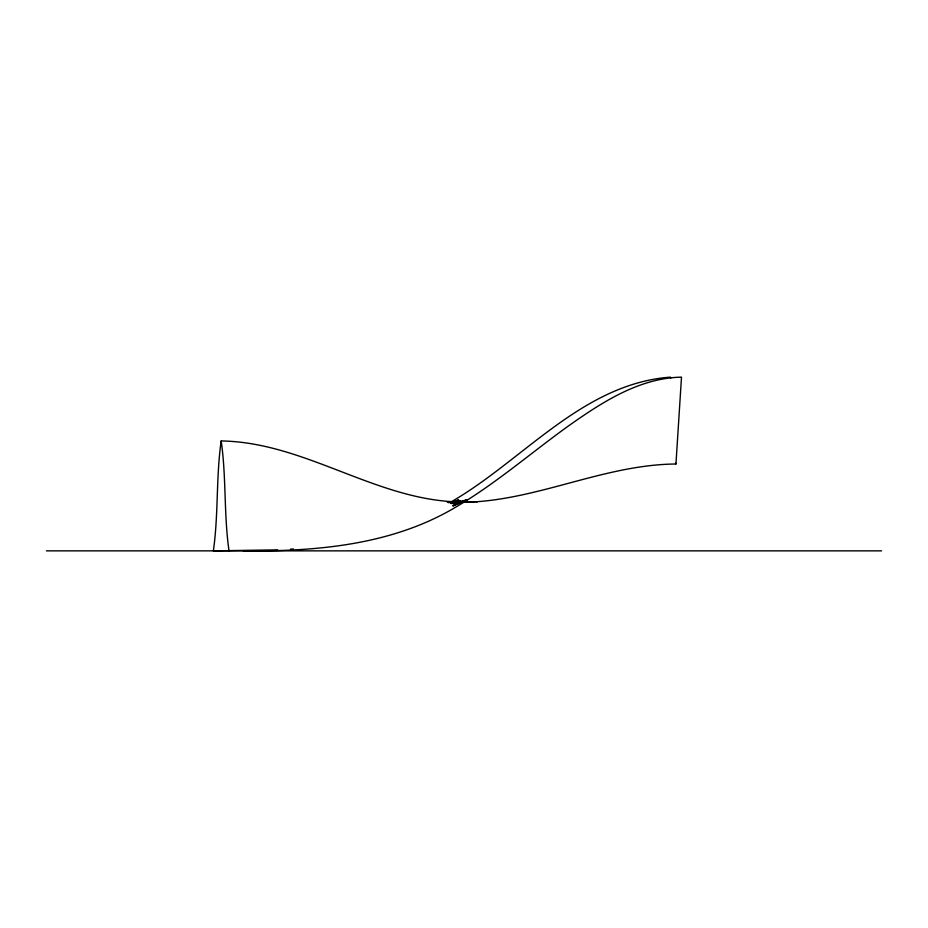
<?xml version="1.0" encoding="UTF-8"?>
<svg xmlns="http://www.w3.org/2000/svg" width="928" height="928" viewBox="0 0 928 928"><rect width="100%" height="100%" fill="white"/><g stroke="black" fill="none" stroke-linecap="round" stroke-linejoin="round"><path stroke-width="1.39" d="M476.992 501.712C544.666 496.758 607.678 464.568 675.944 464L681.5 377.139C639.009 378.021 601.947 402.323 568.377 425.998C530.677 453.131 495.436 483.871 455.254 507.43C391.523 545.27 315.659 551.615 243.159 550.849M459.615 501.967C375.921 500.354 304.987 442.157 221.189 440.962C215.969 477.236 218.579 514.588 213.359 550.861L277.634 549.863M450.208 502.408C522.87 460.926 582.088 383.751 670.399 377.139L670.747 378.114M453.166 506.096L467.329 499.6L452.748 505.609L466.912 499.879L451.078 503.498L459.592 502.071L447.737 501.92L460.532 502.036M451.971 502.709L458.641 499.879L452.168 502.489M454.998 502.616L460.3 501.132L451.75 502.547L459.789 501.793M462.422 501.596L465.264 501.132L450.66 503.011L459.174 502.048L448.99 501.735M452.725 502.547L460.717 501.41L450.753 502.524M459.534 501.839L450.242 502.57L460.172 501.944L448.224 502.512M290.487 549.156L293.341 548.958M448.317 502.477L459.708 501.758M449.825 502.199L460.45 501.816M459.29 502.083L447.319 502.199L460.114 501.92L449.407 501.92M46.4 550.861L881.6 550.861M460.358 502.071L448.154 501.735L460.126 502.118M221.189 440.962C226.409 477.236 223.799 514.588 229.019 550.861M675.596 463.026L675.944 464M477.201 501.677L462.782 502.199L477.201 501.677"/></g></svg>
